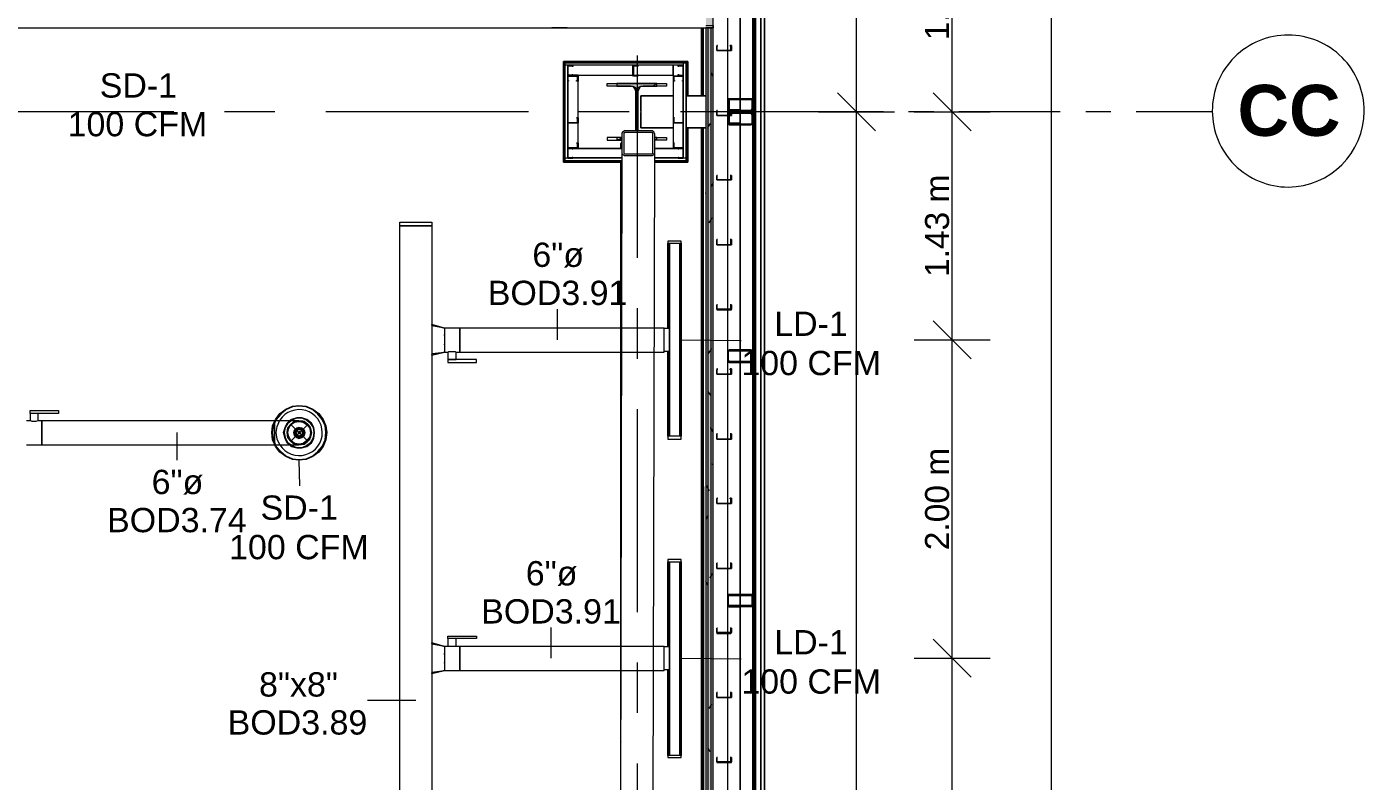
# Model space of a CAD drawing. Header units: metres. Extents: x 98 to 337, y -7 to 53.
# Drawn here: x 154.69 to 163.08, y 30.85 to 35.58 of the extents above; entities that cross this region are included whole.
import ezdxf

# ---------------------------------------------------------------- set-up
doc = ezdxf.new("R2010")
doc.units = ezdxf.units.M
doc.layers.add('HVAC - Ductos', color=5, linetype='Continuous', lineweight=0)
doc.layers.add('PDF_Text', color=7, linetype='Continuous', lineweight=0)
doc.layers.add('PDF_Geometry', color=7, linetype='Continuous', lineweight=0, true_color=0xaaaaaa)
doc.layers.add('PDF_Solid Fills', color=7, linetype='Continuous', lineweight=0, true_color=0xffffff)
doc.styles.add('PDF Helvetica', font='')
doc.styles.add('PDF Helvetica Bold', font='')
doc.styles.get('PDF Helvetica').set_extended_font_data('Helvetica')
doc.styles.get('PDF Helvetica Bold').set_extended_font_data('Helvetica', bold=True)

msp = doc.modelspace()

# ---------------------------------------------------------------- hatches: boundary and pattern name
at = {"layer": 'PDF_Solid Fills', "lineweight": 0, "transparency": 33554559}
h = msp.add_hatch(color=256, dxfattribs=at)
h.paths.add_polyline_path([(158.9801, 37.1027), (158.9939, 37.1027), (158.9939, 49.3129), (158.9801, 49.3129)])
h.paths.add_polyline_path([(158.9801, 25.4148), (158.9939, 25.4148), (158.9939, 35.5724), (158.9801, 35.5724)])
h.paths.add_polyline_path([(158.9801, 23.912), (158.9939, 23.912), (158.9939, 25.401), (158.9801, 25.401)])
h.paths.add_polyline_path([(158.9939, 23.8937), (158.9801, 23.8937), (158.9801, 11.5689), (158.9939, 11.5689)])
h.paths.add_polyline_path([(158.9801, 35.5861), (158.9939, 35.5861), (158.9939, 37.089), (158.9801, 37.089)])
h = msp.add_hatch(color=256, dxfattribs=at)
h.paths.add_polyline_path([(158.9618, 37.1027), (158.9618, 49.2808), (158.9481, 49.2808), (158.9481, 37.1027)])
h.paths.add_polyline_path([(158.9618, 23.8937), (158.9481, 23.8937), (158.9481, 11.601), (158.9618, 11.601)])
h.paths.add_polyline_path([(158.9618, 25.401), (158.9481, 25.401), (158.9481, 23.912), (158.9618, 23.912)])
h.paths.add_polyline_path([(158.9618, 35.5724), (158.9481, 35.5724), (158.9481, 25.4148), (158.9618, 25.4148)])
h.paths.add_polyline_path([(158.9618, 37.089), (158.9481, 37.089), (158.9481, 35.5861), (158.9618, 35.5861)])
h = msp.add_hatch(color=256, dxfattribs=at)
h.paths.add_polyline_path([(158.9618, 37.1027), (158.9801, 37.1027), (158.9801, 49.2946), (158.9618, 49.2946)])
h.paths.add_polyline_path([(158.9618, 25.4148), (158.9801, 25.4148), (158.9801, 35.5724), (158.9618, 35.5724)])
h.paths.add_polyline_path([(158.9618, 23.912), (158.9801, 23.912), (158.9801, 25.401), (158.9618, 25.401)])
h.paths.add_polyline_path([(158.9801, 23.8937), (158.9618, 23.8937), (158.9618, 11.5827), (158.9801, 11.5827)])
h.paths.add_polyline_path([(158.9618, 35.5861), (158.9801, 35.5861), (158.9801, 37.089), (158.9618, 37.089)])
h = msp.add_hatch(color=256, dxfattribs=at)
h.paths.add_polyline_path([(158.6274, 34.8852), (158.6274, 34.8714), (158.6411, 34.8714), (158.6411, 34.8852)])
h.paths.add_polyline_path([(158.6411, 35.2059), (158.6411, 35.2242), (158.3891, 35.2242), (158.3891, 35.2059), (158.4991, 35.2059), (158.5082, 35.2013), (158.5082, 35.183), (158.5128, 35.183), (158.5128, 34.9264), (158.5219, 34.9264), (158.5219, 35.2013), (158.5311, 35.2059)])
h.paths.add_polyline_path([(158.4211, 34.8852), (158.3891, 34.8852), (158.3891, 34.8714), (158.4211, 34.8714)])
h = msp.add_hatch(color=256, dxfattribs=at)
h.paths.add_polyline_path([(159.2322, 35.0593), (159.2367, 35.0547), (159.2367, 35.0593)])
h.paths.add_polyline_path([(159.0901, 35.128), (159.2413, 35.1234), (159.2413, 35.128)])
h.paths.add_polyline_path([(159.0901, 35.1188), (159.0855, 35.1188), (159.0855, 35.0639)])
h.paths.add_polyline_path([(159.0901, 35.0593), (159.0947, 35.0547), (159.0947, 35.0593)])
h.paths.add_polyline_path([(159.2413, 35.1188), (159.2367, 35.1188), (159.2367, 35.0639)])
h = msp.add_hatch(color=256, dxfattribs=at)
h.paths.add_polyline_path([(159.0947, 35.0363), (159.1039, 35.0409), (159.0901, 35.0409), (159.0855, 35.0363), (159.0855, 34.9722), (159.0901, 35.0318)])
h.paths.add_polyline_path([(159.0947, 34.9676), (159.2316, 34.963), (159.2322, 34.963), (159.2322, 34.9676)])
h.paths.add_polyline_path([(159.0947, 34.9676), (159.0947, 34.9722), (159.0901, 34.9722)])
h.paths.add_polyline_path([(159.2367, 34.9722), (159.2322, 34.9722), (159.2367, 34.9676)])
h.paths.add_polyline_path([(159.1084, 35.0409), (159.2322, 35.0363), (159.2367, 35.0318), (159.2367, 34.9722), (159.2413, 35.0363), (159.2367, 35.0409)])
h = msp.add_hatch(color=256, dxfattribs=at)
h.paths.add_polyline_path([(159.2367, 33.5473), (159.2367, 33.5519), (159.0901, 33.5519)])
h.paths.add_polyline_path([(159.2413, 33.5427), (159.2367, 33.5427), (159.2367, 33.4831)])
h.paths.add_polyline_path([(159.2367, 33.4831), (159.2322, 33.4831), (159.2367, 33.4785)])
h.paths.add_polyline_path([(159.0901, 33.5427), (159.0855, 33.5427), (159.0855, 33.4831)])
h.paths.add_polyline_path([(159.0947, 33.4785), (159.0947, 33.4831), (159.0901, 33.4831)])
h.paths.add_polyline_path([(159.0947, 33.4785), (159.2316, 33.474), (159.2322, 33.474), (159.2322, 33.4785)])
h = msp.add_hatch(color=256, dxfattribs=at)
h.paths.add_polyline_path([(159.0901, 32.017), (159.2413, 32.0124), (159.2413, 32.017)])
h.paths.add_polyline_path([(159.0901, 31.9529), (159.0901, 31.9437), (159.0906, 31.9437), (159.2367, 31.9483), (159.2413, 32.0078), (159.2367, 32.0078), (159.2322, 31.9529), (159.0947, 31.9483), (159.0947, 31.9529)])
h.paths.add_polyline_path([(159.0901, 32.0078), (159.0855, 32.0078), (159.0855, 31.9529)])

# ---------------------------------------------------------------- linework, layer by layer
at = {"layer": 'HVAC - Ductos', "lineweight": 0}
for points in [[(157.0284, 30.5463), (157.0284, 34.3308), (157.2299, 34.3308), (157.2299, 30.5463)], [(158.7923, 34.2346), (158.7098, 34.2346), (158.7098, 34.2208), (158.7923, 34.2208)], [(158.719, 33.0112), (158.719, 34.2208), (158.719, 33.0112), (158.719, 34.2208), (158.7831, 34.2208), (158.7831, 33.0112)], [(157.3307, 33.474), (157.5094, 33.474), (157.5094, 33.4923), (157.3307, 33.4923), (157.3353, 33.4923), (157.3399, 33.4923), (157.3445, 33.4923), (157.3491, 33.4923), (157.3582, 33.4923), (157.3628, 33.4923), (157.3674, 33.4923), (157.3765, 33.4923), (157.3811, 33.4923), (157.3811, 33.5381), (157.404, 33.5381), (158.6869, 33.5381), (158.6869, 33.5427), (158.6869, 33.5473), (158.6869, 33.561), (158.6869, 33.5793), (158.6869, 33.5977), (158.6869, 33.616), (158.6869, 33.6344), (158.6869, 33.6527), (158.6869, 33.671), (158.6869, 33.6802), (158.6869, 33.6894), (158.719, 33.6894), (158.719, 33.6802), (158.719, 33.6664), (158.719, 33.6527), (158.719, 33.6344), (158.719, 33.616), (158.719, 33.5977), (158.719, 33.5793), (158.719, 33.561), (158.719, 33.5519), (158.719, 33.5427), (158.6869, 33.5427), (158.6869, 33.5519), (158.6869, 33.561), (158.6869, 33.5793), (158.6869, 33.5977), (158.6869, 33.616), (158.6869, 33.6344), (158.6869, 33.6527), (158.6869, 33.6664), (158.6869, 33.6802), (158.6869, 33.6894), (157.404, 33.6894), (157.404, 33.6802), (157.404, 33.671), (157.404, 33.6527), (157.404, 33.6344), (157.404, 33.616), (157.404, 33.5977), (157.404, 33.5793), (157.404, 33.561), (157.404, 33.5473), (157.404, 33.5427), (157.404, 33.5381), (157.404, 33.5427), (157.404, 33.5473), (157.404, 33.561), (157.404, 33.5793), (157.404, 33.5977), (157.404, 33.616), (157.404, 33.6344), (157.404, 33.6527), (157.404, 33.671), (157.404, 33.6802), (157.404, 33.6894), (157.3079, 33.6894), (157.3079, 33.6848), (157.3079, 33.6802), (157.3079, 33.671), (157.3079, 33.6527), (157.3079, 33.6344), (157.3079, 33.616), (157.3079, 33.5977), (157.3079, 33.5793), (157.3079, 33.561), (157.3079, 33.5473), (157.3079, 33.5427), (157.3079, 33.5381), (157.3307, 33.5381), (157.3307, 33.4923)], [(154.8887, 33.1716), (154.8887, 33.1532), (154.71, 33.1532), (154.71, 33.1716)], [(156.2449, 32.9563), (156.2449, 32.9608), (156.2449, 32.9654), (156.2449, 32.9792), (156.2449, 32.9929), (156.2449, 33.0112), (156.2449, 33.0341), (156.2449, 33.0525), (156.2449, 33.0708), (156.2449, 33.0846), (156.2449, 33.0983), (156.2449, 33.1074), (154.7833, 33.1074), (154.7833, 33.0983), (154.7833, 33.0846), (154.7833, 33.0708), (154.7833, 33.0525), (154.7833, 33.0341), (154.7833, 33.0112), (154.7833, 32.9929), (154.7833, 32.9792), (154.7833, 32.9654), (154.7833, 32.9608), (154.7833, 32.9563)], [(156.309, 33.0662), (156.3227, 33.0937), (156.3411, 33.112), (156.3227, 33.0937), (156.309, 33.0662), (156.2999, 33.0341), (156.309, 32.9975), (156.2999, 33.0341)], [(156.309, 33.0662), (156.3044, 33.0341), (156.309, 33.0021), (156.3273, 32.97), (156.3457, 32.9563), (156.3273, 32.97), (156.309, 33.0021), (156.3044, 33.0341), (156.309, 33.0662), (156.3273, 33.0937), (156.3457, 33.1074), (156.3273, 33.0937)], [(156.3273, 33.0525), (156.3365, 33.0708), (156.3457, 33.0846), (156.3594, 33.0983), (156.3778, 33.1029), (156.3961, 33.1074), (156.419, 33.1029), (156.4327, 33.0983), (156.451, 33.0846), (156.4602, 33.0708), (156.4694, 33.0525), (156.4694, 33.0341), (156.4694, 33.0112), (156.4602, 32.9975), (156.451, 32.9792), (156.4327, 32.97), (156.419, 32.9608), (156.3961, 32.9608), (156.3778, 32.9608), (156.3594, 32.97), (156.3457, 32.9792), (156.3365, 32.9975), (156.3273, 33.0112), (156.3227, 33.0341)], [(156.4602, 33.0754), (156.4236, 33.1029), (156.3732, 33.1029), (156.3365, 33.0754), (156.3227, 33.0341), (156.3365, 32.9883), (156.3732, 32.9608), (156.4236, 32.9608), (156.4602, 32.9883), (156.474, 33.0341)], [(156.3319, 33.0616), (156.3457, 33.0846), (156.3686, 33.0983), (156.3961, 33.1029), (156.4236, 33.0983), (156.4464, 33.0846), (156.4648, 33.0616), (156.4694, 33.0341), (156.4648, 33.0067), (156.4464, 32.9838), (156.4236, 32.9654), (156.3961, 32.9608), (156.3686, 32.9654), (156.3457, 32.9838), (156.3319, 33.0067), (156.3273, 33.0341)], [(156.4923, 33.0341), (156.4877, 32.9975), (156.474, 32.97), (156.4464, 32.9471), (156.4144, 32.9379), (156.3823, 32.9379), (156.3502, 32.9471), (156.3411, 32.9563), (156.3502, 32.9471), (156.3823, 32.9379), (156.4144, 32.9379), (156.4464, 32.9471), (156.474, 32.97), (156.4877, 32.9975), (156.4923, 33.0341), (156.4877, 33.0662), (156.474, 33.0937), (156.4464, 33.1166), (156.4144, 33.1258), (156.3823, 33.1258), (156.3502, 33.1166), (156.3411, 33.112), (156.3502, 33.1166), (156.3823, 33.1258), (156.4144, 33.1258), (156.4464, 33.1166), (156.474, 33.0937), (156.4877, 33.0662)], [(156.4923, 33.0341), (156.4877, 33.0662), (156.4694, 33.0937), (156.4464, 33.112), (156.4144, 33.1258), (156.3823, 33.1258), (156.3502, 33.112), (156.3457, 33.1074), (156.3502, 33.112), (156.3823, 33.1258), (156.4144, 33.1258), (156.4464, 33.112), (156.4694, 33.0937), (156.4877, 33.0662), (156.4923, 33.0341), (156.4877, 33.0021), (156.4694, 32.97), (156.4464, 32.9517), (156.4144, 32.9379), (156.3823, 32.9379), (156.3502, 32.9517), (156.3457, 32.9563), (156.3502, 32.9517), (156.3823, 32.9379), (156.4144, 32.9379), (156.4464, 32.9517), (156.4694, 32.97), (156.4877, 33.0021)], [(156.3686, 33.0479), (156.364, 33.0341), (156.3686, 33.0479), (156.3823, 33.0616), (156.3961, 33.0662), (156.4144, 33.0616), (156.4282, 33.0479), (156.4327, 33.0341), (156.4282, 33.0479), (156.4144, 33.0616), (156.3961, 33.0662), (156.3823, 33.0616)], [(156.3778, 33.0479), (156.3732, 33.0341), (156.3778, 33.0479), (156.3915, 33.057), (156.4052, 33.057), (156.419, 33.0479), (156.4236, 33.0341), (156.419, 33.0479), (156.4052, 33.057), (156.3915, 33.057)], [(156.3823, 33.0479), (156.3961, 33.0525), (156.4144, 33.0479), (156.419, 33.0341), (156.4144, 33.0204), (156.3961, 33.0112), (156.3823, 33.0204), (156.3778, 33.0341)], [(156.3227, 32.97), (156.309, 32.9975), (156.3227, 32.97), (156.3411, 32.9563)], [(156.4282, 33.0158), (156.4327, 33.0341), (156.4282, 33.0158), (156.4144, 33.0021), (156.3961, 32.9975), (156.3823, 33.0021), (156.3686, 33.0158), (156.364, 33.0341), (156.3686, 33.0158), (156.3823, 33.0021), (156.3961, 32.9975), (156.4144, 33.0021)], [(156.419, 33.0158), (156.4236, 33.0341), (156.419, 33.0158), (156.4052, 33.0067), (156.3915, 33.0067), (156.3778, 33.0158), (156.3732, 33.0341), (156.3778, 33.0158), (156.3915, 33.0067), (156.4052, 33.0067)], [(156.3961, 33.0387), (156.3915, 33.0341), (156.3961, 33.0387), (156.4006, 33.0387), (156.4052, 33.0341), (156.4006, 33.0387)], [(156.4006, 33.0295), (156.4052, 33.0341), (156.4006, 33.0249), (156.3961, 33.0249), (156.3915, 33.0341), (156.3961, 33.0295)], [(158.7923, 32.9929), (158.7923, 33.0112), (158.7098, 33.0112), (158.7098, 32.9929)], [(158.7923, 32.2369), (158.7098, 32.2369), (158.7098, 32.2232), (158.7923, 32.2232)], [(158.719, 31.009), (158.719, 32.2232), (158.719, 31.009), (158.719, 32.2232), (158.7831, 32.2232), (158.7831, 31.009)], [(157.5094, 31.7559), (157.5094, 31.7421), (157.3307, 31.7421), (157.3307, 31.7559)], [(157.3079, 31.6413), (157.3079, 31.6459), (157.3079, 31.6504), (157.3079, 31.6459)], [(157.3079, 31.5863), (157.3079, 31.5909)], [(157.2299, 31.5268), (157.2299, 31.5222)], [(158.7923, 30.9953), (158.7923, 31.009), (158.7098, 31.009), (158.7098, 30.9953)]]:
    msp.add_lwpolyline(points, close=True, dxfattribs=at)
for points in [[(158.7098, 34.2208), (158.7098, 33.6894), (158.7098, 34.2208), (158.7282, 34.2208), (158.7328, 34.2208), (158.7373, 34.2208)], [(158.7236, 34.2208), (158.7282, 34.2208), (158.7328, 34.2208)], [(158.7602, 34.2208), (158.7694, 34.2208), (158.7877, 34.2208), (158.7923, 34.2208), (158.7923, 33.0112), (158.7877, 33.0112), (158.7694, 33.0112), (158.7602, 33.0112)], [(158.7648, 34.2208), (158.7694, 34.2208), (158.774, 34.2208)], [(158.7877, 33.0112), (158.7877, 34.2208)], [(157.3307, 33.5381), (157.3353, 33.5427), (157.3445, 33.5427), (157.3537, 33.5427), (157.3628, 33.5427), (157.3674, 33.5427), (157.3765, 33.5427), (157.3811, 33.5381)], [(158.7373, 33.0112), (158.7328, 33.0112), (158.7282, 33.0112), (158.7098, 33.0112), (158.7098, 33.5427), (158.7098, 33.0112)], [(154.6871, 32.9563), (154.7833, 32.9563), (154.7833, 32.9608), (154.7833, 32.9654), (154.7833, 32.9792), (154.7833, 32.9929), (154.7833, 33.0112), (154.7833, 33.0341), (154.7833, 33.0525), (154.7833, 33.0708), (154.7833, 33.0846), (154.7833, 33.0983), (154.7833, 33.1074), (154.7604, 33.1074), (154.7604, 33.1532), (154.7558, 33.1532), (154.7512, 33.1532), (154.7466, 33.1532), (154.7421, 33.1532), (154.7375, 33.1532), (154.7284, 33.1532), (154.7238, 33.1532), (154.7192, 33.1532), (154.7146, 33.1532), (154.71, 33.1532), (154.71, 33.1074), (154.6871, 33.1074)], [(156.3961, 33.1074), (156.3915, 33.1074), (156.3732, 33.1074), (156.3457, 33.1074), (156.309, 33.1074), (156.2632, 33.1074), (156.2449, 33.1074), (156.2495, 33.1166), (156.2769, 33.1532), (156.3135, 33.1808), (156.3548, 33.1991), (156.3961, 33.2036), (156.4419, 33.1991), (156.4831, 33.1808), (156.5198, 33.1532), (156.5473, 33.1166), (156.5656, 33.0754), (156.5702, 33.0341), (156.5656, 32.9883), (156.5473, 32.9471), (156.5198, 32.9105), (156.4831, 32.8829), (156.4419, 32.8647), (156.3961, 32.8601), (156.3548, 32.8647), (156.3135, 32.8829), (156.2769, 32.9105), (156.2495, 32.9471), (156.2449, 32.9563), (156.2907, 32.9563), (156.3273, 32.9563), (156.364, 32.9563), (156.3869, 32.9563), (156.3961, 32.9563)], [(156.2495, 32.9563), (156.2541, 32.9471), (156.2815, 32.915), (156.3135, 32.8875), (156.3548, 32.8692), (156.3961, 32.8647), (156.4419, 32.8692), (156.4831, 32.8875), (156.5152, 32.915), (156.5427, 32.9471), (156.561, 32.9883), (156.5656, 33.0341), (156.561, 33.0754), (156.5427, 33.1166), (156.5152, 33.1487), (156.4831, 33.1762), (156.4419, 33.1945), (156.3961, 33.1991), (156.3548, 33.1945), (156.3135, 33.1762), (156.2815, 33.1487), (156.2541, 33.1166), (156.2495, 33.1074)], [(154.7604, 33.1074), (154.7558, 33.1074), (154.7466, 33.1029), (154.7375, 33.1029), (154.7329, 33.1029), (154.7238, 33.1029), (154.7146, 33.1074), (154.71, 33.1074)], [(156.2449, 32.9563), (156.2311, 32.9883), (156.2265, 33.0341), (156.2311, 33.0754), (156.2449, 33.1074)], [(156.2495, 33.1074), (156.2357, 33.0754), (156.2311, 33.0341), (156.2357, 32.9883), (156.2495, 32.9563)], [(156.2449, 32.9563), (156.2449, 32.9608), (156.2449, 32.9654), (156.2449, 32.9792), (156.2449, 32.9929), (156.2449, 33.0112), (156.2449, 33.0341), (156.2449, 33.0525), (156.2449, 33.0708), (156.2449, 33.0846), (156.2449, 33.0983), (156.2449, 33.1074)], [(156.2769, 32.9563), (156.2586, 32.9929), (156.2541, 33.0341), (156.2586, 33.0708), (156.2769, 33.112)], [(156.364, 33.1029), (156.3686, 33.1029), (156.3732, 33.1029), (156.3961, 33.1074), (156.4282, 33.1029), (156.4236, 33.1029), (156.3961, 33.1074), (156.3915, 33.1074), (156.3778, 33.1074), (156.3594, 33.0983), (156.3457, 33.0846), (156.3319, 33.0708), (156.3227, 33.0525), (156.3227, 33.0341), (156.3273, 33.057), (156.3273, 33.0616), (156.3273, 33.0662)], [(156.3273, 33.0616), (156.3227, 33.0341)], [(156.3227, 33.0341), (156.3273, 33.0616)], [(156.3457, 33.0846), (156.3273, 33.0616)], [(156.3273, 33.0616), (156.3457, 33.0846)], [(156.3319, 33.0616), (156.3457, 33.0846), (156.3686, 33.0983)], [(156.3961, 33.1074), (156.3686, 33.1029), (156.3457, 33.0846), (156.3686, 33.1029), (156.3961, 33.1074), (156.419, 33.1074), (156.4373, 33.0983), (156.451, 33.0846), (156.4648, 33.0708), (156.4694, 33.0525), (156.474, 33.0341), (156.4694, 33.0616), (156.451, 33.0846), (156.4282, 33.1029), (156.451, 33.0846), (156.4648, 33.0662)], [(156.3457, 33.0846), (156.451, 32.9792)], [(156.451, 33.0846), (156.3457, 32.9792)], [(156.3915, 33.1074), (156.3961, 33.1074), (156.419, 33.1074), (156.4236, 33.1029), (156.4282, 33.1029), (156.4373, 33.0983), (156.451, 33.0846), (156.4648, 33.0708), (156.4648, 33.0616)], [(156.4694, 33.057), (156.4694, 33.0616), (156.4648, 33.0662), (156.4694, 33.0616), (156.4694, 33.057), (156.4694, 33.0525), (156.474, 33.0341), (156.4694, 33.0112), (156.4694, 33.0067), (156.4694, 33.0021), (156.4648, 33.0021), (156.4648, 32.9929), (156.451, 32.9792), (156.4373, 32.9654), (156.4282, 32.9654), (156.4282, 32.9608), (156.4236, 32.9608), (156.419, 32.9608), (156.3961, 32.9563), (156.3915, 32.9563)], [(156.4006, 33.1074), (156.4236, 33.1029)], [(156.4236, 33.1029), (156.4282, 33.1029)], [(156.4282, 33.0983), (156.451, 33.0846), (156.4648, 33.0616), (156.4694, 33.057), (156.474, 33.0341)], [(156.4648, 33.057), (156.4694, 33.0341), (156.4648, 33.0067)], [(155.6309, 33.0341), (155.6309, 32.8601)], [(156.3686, 32.9608), (156.3457, 32.9792), (156.3273, 33.0021), (156.3273, 33.0067), (156.3227, 33.0341), (156.3227, 33.0112), (156.3319, 32.9929), (156.3457, 32.9792), (156.3273, 33.0021)], [(156.3227, 33.0341), (156.3273, 33.0021)], [(156.3273, 33.0021), (156.3227, 33.0341)], [(156.3686, 32.9654), (156.3457, 32.9792), (156.3319, 33.0021)], [(156.3961, 32.9563), (156.3915, 32.9563), (156.3778, 32.9608), (156.3594, 32.9654), (156.3457, 32.9792), (156.3686, 32.9608), (156.3961, 32.9563), (156.4282, 32.9608), (156.451, 32.9792), (156.4694, 33.0021)], [(156.3732, 32.9608), (156.3686, 32.9608), (156.3961, 32.9563), (156.419, 32.9608), (156.4373, 32.9654), (156.451, 32.9792), (156.4648, 32.9929), (156.4694, 33.0112), (156.474, 33.0341), (156.4694, 33.0067), (156.474, 33.0295)], [(156.4236, 32.9654), (156.3961, 32.9608), (156.3732, 32.9654)], [(156.4694, 33.0067), (156.4648, 33.0021), (156.451, 32.9792), (156.4282, 32.9654), (156.4236, 32.9608), (156.4006, 32.9563)], [(156.4282, 32.9654), (156.4282, 32.9608), (156.4236, 32.9608)], [(156.4648, 33.0021), (156.451, 32.9792), (156.4282, 32.9654)], [(156.4694, 33.0021), (156.4694, 33.0067), (156.4694, 33.0021), (156.4648, 33.0021)], [(158.7328, 33.0112), (158.7282, 33.0112), (158.7236, 33.0112)], [(158.774, 33.0112), (158.7694, 33.0112), (158.7648, 33.0112)], [(158.7098, 32.2232), (158.7098, 31.6917), (158.7098, 32.2232), (158.7282, 32.2232), (158.7328, 32.2232), (158.7373, 32.2232)], [(158.7236, 32.2232), (158.7282, 32.2232), (158.7328, 32.2232)], [(158.7602, 32.2232), (158.7694, 32.2232), (158.7877, 32.2232), (158.7923, 32.2232), (158.7923, 31.009), (158.7877, 31.009), (158.7694, 31.009), (158.7602, 31.009)], [(158.7648, 32.2232), (158.7694, 32.2232), (158.774, 32.2232)], [(158.7877, 31.009), (158.7877, 32.2232)], [(157.2299, 31.7101), (157.2299, 31.7147), (157.3079, 31.6917), (157.3079, 31.6871), (157.3079, 31.6825), (157.3079, 31.6734), (157.3079, 31.655), (157.3079, 31.6367), (157.3079, 31.6184), (157.3079, 31.6001), (157.3079, 31.5772), (157.3079, 31.5634), (157.3079, 31.5496), (157.3079, 31.5451), (157.3079, 31.5405), (157.404, 31.5405), (158.6869, 31.5405), (158.6869, 31.5451), (158.6869, 31.5496), (158.6869, 31.5634), (158.6869, 31.5772), (158.6869, 31.6001), (158.6869, 31.6184), (158.6869, 31.6367), (158.6869, 31.655), (158.6869, 31.6734), (158.6869, 31.6825), (158.6869, 31.6917), (158.719, 31.6917), (158.719, 31.6825), (158.719, 31.6688), (158.719, 31.655), (158.719, 31.6367), (158.719, 31.6184), (158.719, 31.6001), (158.719, 31.5818), (158.719, 31.5634), (158.719, 31.5542), (158.719, 31.5451), (158.6869, 31.5451), (158.6869, 31.5542), (158.6869, 31.5634), (158.6869, 31.5818), (158.6869, 31.6001), (158.6869, 31.6184), (158.6869, 31.6367), (158.6869, 31.655), (158.6869, 31.6688), (158.6869, 31.6825), (158.6869, 31.6917), (157.404, 31.6917), (157.404, 31.6825), (157.404, 31.6734), (157.404, 31.655), (157.404, 31.6367), (157.404, 31.6184), (157.404, 31.6001), (157.404, 31.5772), (157.404, 31.5634), (157.404, 31.5496), (157.404, 31.5451), (157.404, 31.5405), (157.404, 31.5451), (157.404, 31.5496), (157.404, 31.5634), (157.404, 31.5772), (157.404, 31.6001), (157.404, 31.6184), (157.404, 31.6367), (157.404, 31.655), (157.404, 31.6734), (157.404, 31.6825), (157.404, 31.6917), (157.3811, 31.6917), (157.3811, 31.7421), (157.3765, 31.7421), (157.3674, 31.7421), (157.3628, 31.7421), (157.3582, 31.7421), (157.3491, 31.7421), (157.3445, 31.7421), (157.3399, 31.7421), (157.3353, 31.7421), (157.3307, 31.7421), (157.3307, 31.6917), (157.3079, 31.6917), (157.2299, 31.7055)], [(157.3079, 31.6917), (157.2299, 31.7147), (157.2299, 31.7101), (157.2299, 31.7055), (157.2299, 31.7009), (157.2299, 31.6917)], [(157.2299, 31.6871), (157.2299, 31.6734), (157.2299, 31.6642), (157.2299, 31.6596), (157.2299, 31.6504), (157.2299, 31.6367), (157.2299, 31.6321), (157.2299, 31.6276), (157.2299, 31.6047)], [(157.3811, 31.6917), (157.3765, 31.6917), (157.3674, 31.6917), (157.3628, 31.6917), (157.3537, 31.6917), (157.3445, 31.6917), (157.3353, 31.6917), (157.3307, 31.6917)], [(157.2299, 31.6001), (157.2299, 31.5955), (157.2299, 31.5818), (157.2299, 31.5726), (157.2299, 31.568), (157.2299, 31.5634), (157.2299, 31.5451), (157.2299, 31.5359)], [(157.2299, 31.5222), (157.3079, 31.5405), (157.2299, 31.5222)], [(157.2299, 31.5314), (157.3079, 31.5405)], [(158.7373, 31.009), (158.7328, 31.009), (158.7282, 31.009), (158.7098, 31.009), (158.7098, 31.5451), (158.7098, 31.009)], [(158.7328, 31.009), (158.7282, 31.009), (158.7236, 31.009)], [(158.774, 31.009), (158.7694, 31.009), (158.7648, 31.009)]]:
    msp.add_lwpolyline(points, dxfattribs=at)
msp.add_lwpolyline([(156.2769, 32.9563, 0.751492), (156.5427, 33.0341, 0.743346), (156.2769, 33.112)], format="xyb", dxfattribs=at)
at = {"layer": 'PDF_Geometry', "lineweight": 0}
for points in [[(158.9481, 35.5861), (158.9618, 35.5861), (158.9801, 35.5861), (158.9939, 35.5861), (158.9939, 35.5724), (158.9939, 35.5861), (158.9939, 37.089), (158.9939, 37.1027), (158.9939, 49.2808), (158.9939, 49.3129), (158.9939, 49.3266), (158.6686, 49.3266), (158.2654, 49.3266), (157.8577, 49.3266), (157.4544, 49.3266)], [(159.2413, 38.1427), (159.2413, 39.5814), (159.2413, 38.1107), (159.2413, 36.5804), (159.2413, 35.1188), (159.2413, 36.5483)], [(159.0855, 33.8085), (159.0855, 34.2116), (159.0855, 34.6194), (159.0855, 35.0226), (159.0855, 35.4304), (159.0855, 35.8336), (159.0855, 36.2413), (159.0855, 36.6445)], [(159.3146, 36.5804), (159.3146, 35.0455), (159.3146, 33.5152), (159.3146, 31.9804), (159.3146, 30.4454), (159.3146, 28.9152), (159.3146, 27.3803), (159.3146, 25.85), (159.3146, 24.3152), (159.3146, 25.85), (159.3146, 27.3803), (159.3146, 28.9152), (159.3146, 30.4454), (159.3146, 31.9804), (159.3146, 33.5152), (159.3146, 35.0455), (159.3146, 36.5804)], [(145.6291, 35.5724), (158.9481, 35.5724), (158.9481, 25.4148), (157.3124, 25.4148), (157.3124, 25.401), (158.9481, 25.401), (158.9481, 23.912), (157.9447, 23.912), (157.9447, 23.8937), (158.9481, 23.8937), (158.9481, 11.6009), (105.9562, 11.6009)], [(145.6291, 35.5724), (158.9481, 35.5724), (158.9618, 35.5724), (158.9801, 35.5724), (158.9939, 35.5724), (158.9481, 35.5724)], [(158.9297, 35.1463), (158.9297, 35.5724)], [(158.9297, 35.5724), (158.9297, 35.1463)], [(158.9297, 35.1463), (158.9297, 35.5724)], [(158.9297, 35.5724), (158.9297, 35.1463)], [(158.9297, 35.5724), (158.9297, 35.1463)], [(158.9297, 35.1463), (158.9297, 35.5724)], [(158.9297, 35.5724), (158.9297, 35.1463)], [(158.9297, 35.1463), (158.9297, 35.5724)], [(158.9618, 25.4148), (158.9618, 35.5724)], [(158.9801, 25.4148), (158.9801, 35.5724)], [(158.9939, 25.4148), (158.9939, 35.5724)], [(158.5174, 35.3983), (158.5174, 34.1291)], [(158.0638, 35.3525), (158.0638, 34.7386), (158.0638, 35.3525)], [(158.8244, 35.3525), (158.0638, 35.3525)], [(158.0638, 35.3525), (158.8244, 35.3525)], [(158.8244, 35.3525), (158.0638, 35.3525), (158.8244, 35.3525)], [(158.8244, 35.1463), (158.8244, 35.3525)], [(158.8244, 35.3525), (158.8244, 35.1463)], [(158.8244, 34.7386), (158.8244, 35.3525), (158.8244, 34.7386)], [(158.5082, 34.9264), (158.5082, 35.1738), (158.5037, 35.1875), (158.4945, 35.2013), (158.4761, 35.2059), (158.3295, 35.2059), (158.3295, 35.2242), (158.7006, 35.2242), (158.7006, 35.2059), (158.554, 35.2059), (158.5357, 35.2013), (158.5265, 35.1875), (158.5219, 35.1738), (158.5219, 34.9264)], [(158.5219, 34.9264), (158.5219, 35.183), (158.5219, 35.1967), (158.5311, 35.2013), (158.5403, 35.2059), (158.6411, 35.2059), (158.6411, 35.2242), (158.3891, 35.2242), (158.3891, 35.2059), (158.4899, 35.2059), (158.4991, 35.2013), (158.5082, 35.1967), (158.5082, 35.183), (158.5082, 34.9264)], [(158.6182, 35.2059), (158.6365, 35.2242)], [(158.9939, 35.2654), (158.9801, 35.2929)], [(158.9893, 35.2333), (158.9939, 35.2333)], [(158.5403, 35.0684), (158.5403, 35.0639), (158.5403, 35.0593), (158.5403, 35.0547), (158.5403, 35.0501), (158.5403, 35.0547), (158.5403, 35.0593), (158.5403, 35.0639), (158.5403, 35.0684), (158.5403, 35.1463), (158.5403, 34.9447), (158.5403, 35.0272), (158.5403, 35.0318), (158.5403, 35.0363), (158.5403, 35.0409), (158.5403, 35.0363), (158.5403, 35.0318), (158.5403, 35.0272)], [(158.7419, 35.1463), (158.5403, 35.1463), (158.7419, 35.1463)], [(159.7728, 35.1647), (159.8919, 35.0455), (160.011, 34.9264)], [(160.373, 35.1647), (160.4921, 35.0455), (160.6112, 34.9264)], [(158.5082, 35.0959), (158.5219, 35.1051)], [(159.1084, 35.0547), (159.2322, 35.0547), (159.2367, 35.0547), (159.2413, 35.0593), (159.2413, 35.1188), (159.2367, 35.128), (159.2322, 35.128), (159.0947, 35.128), (159.0901, 35.128), (159.0855, 35.1188), (159.0855, 35.0593), (159.0901, 35.0547), (159.0947, 35.0547), (159.1039, 35.0547)], [(159.0855, 35.1188), (159.0855, 35.1143), (159.0855, 35.0639), (159.0901, 35.0593)], [(159.0901, 35.0547), (159.0947, 35.0593)], [(159.168, 35.128), (159.1634, 35.1234), (159.0993, 35.1234), (159.0947, 35.1188), (159.0947, 35.1143), (159.0947, 35.0639), (159.0947, 35.0593), (159.0993, 35.0593), (159.1634, 35.0593)], [(159.3146, 35.0089), (159.3146, 35.0821)], [(155.6126, 35.0455), (154.3435, 35.0455)], [(156.2449, 35.0455), (155.9288, 35.0455)], [(157.8347, 35.0455), (156.5656, 35.0455)], [(158.467, 35.0455), (158.1508, 35.0455)], [(158.5082, 34.9768), (158.5219, 34.9859)], [(159.5849, 35.0455), (158.7877, 35.0455)], [(158.9755, 34.9722), (158.9618, 34.9538), (158.9573, 34.9401)], [(158.9893, 35.0272), (158.9939, 35.0272)], [(159.0855, 34.9768), (159.0855, 34.9814), (159.0855, 35.0226), (159.0855, 35.0318), (159.0901, 35.0409), (159.0947, 35.0455), (159.0993, 35.0455), (159.1084, 35.0455), (159.1634, 35.0455)], [(159.1039, 35.0409), (159.0947, 35.0409), (159.0901, 35.0363), (159.0855, 35.0318), (159.0855, 35.0226), (159.0855, 34.9722), (159.0901, 34.9676), (159.0947, 34.963), (159.2322, 34.963), (159.2367, 34.9676), (159.2413, 34.9722), (159.2413, 35.0318), (159.2367, 35.0363), (159.2322, 35.0409), (159.1084, 35.0409)], [(159.1084, 35.0363), (159.2322, 35.0363), (159.2322, 35.0318), (159.2367, 35.0318), (159.2367, 34.9722), (159.2322, 34.9676), (159.0947, 34.9676), (159.0901, 34.9722), (159.0901, 35.0226), (159.0901, 35.0318), (159.0947, 35.0318), (159.0947, 35.0363), (159.1039, 35.0363)], [(159.1084, 35.0363), (159.1084, 35.0272), (159.1084, 35.0226), (159.1039, 35.0226), (159.0901, 35.0226), (159.1039, 35.0226), (159.1039, 35.0272), (159.1039, 35.0363)], [(159.0947, 35.0547), (159.0993, 35.0501), (159.1039, 35.0501)], [(159.0947, 35.0318), (159.0947, 35.0226), (159.0947, 34.9814), (159.0947, 34.9768), (159.0993, 34.9768), (159.1634, 34.9768)], [(159.0947, 34.9722), (159.0993, 34.9676), (159.1634, 34.9676)], [(159.1039, 35.0409), (159.1039, 35.0547)], [(159.1084, 35.0547), (159.1084, 35.0409)], [(159.1084, 35.0501), (159.1634, 35.0501)], [(159.2413, 33.5427), (159.2413, 34.9722), (159.2413, 33.5152), (159.2413, 31.9804), (159.2413, 30.5142), (159.2413, 31.9529)], [(160.0614, 35.0455), (159.5849, 35.0455)], [(159.6537, 35.0455), (159.8919, 35.0455), (160.1301, 35.0455)], [(160.3776, 35.0455), (160.2172, 35.0455)], [(160.2539, 35.0455), (160.4921, 35.0455), (160.7303, 35.0455)], [(161.1701, 35.0455), (160.5333, 35.0455)], [(161.4865, 35.0455), (161.3307, 35.0455)], [(162.1233, 35.0455), (161.6464, 35.0455)], [(158.9297, 25.9508), (158.9297, 34.9447)], [(158.9297, 34.9447), (158.9297, 25.9508)], [(158.9297, 34.9447), (158.9297, 25.9508)], [(158.9297, 25.9508), (158.9297, 34.9447)], [(158.9297, 34.9447), (158.9297, 25.9508)], [(158.9297, 25.9508), (158.9297, 34.9447)], [(158.4029, 34.8714), (158.4211, 34.8852), (158.3295, 34.8852), (158.3295, 34.8668), (158.4211, 34.8668)], [(158.4211, 34.8852), (158.3891, 34.8852), (158.3891, 34.8714), (158.4211, 34.8714)], [(158.4211, 34.8531), (158.4166, 34.8531), (158.4166, 34.8485), (158.412, 34.8439), (158.412, 34.8164)], [(158.6274, 34.8852), (158.7006, 34.8852), (158.7006, 34.8668), (158.6274, 34.8668)], [(158.6274, 34.8714), (158.6411, 34.8714), (158.6411, 34.8852), (158.6274, 34.8852)], [(158.4211, 34.7386), (158.0638, 34.7386)], [(158.4211, 34.7386), (158.0638, 34.7386)], [(158.4211, 34.7386), (158.0638, 34.7386)], [(158.0638, 34.7386), (158.4211, 34.7386)], [(158.4211, 34.7386), (158.0638, 34.7386)], [(158.0638, 34.7386), (158.4211, 34.7386)], [(158.4211, 34.7386), (158.0638, 34.7386)], [(158.0638, 34.7386), (158.4211, 34.7386)], [(158.4211, 34.789), (158.412, 30.7249), (158.4166, 30.7203), (158.4166, 30.7158), (158.4211, 30.7112), (158.4257, 30.7067), (158.4303, 30.7067), (158.4395, 30.7067), (158.5953, 30.7067), (158.5999, 30.7067), (158.6044, 30.7067), (158.609, 30.7112), (158.6136, 30.7158), (158.6182, 30.7203), (158.6182, 30.7249), (158.6274, 34.789)], [(158.412, 34.7386), (158.412, 31.0869)], [(158.6274, 34.7386), (158.8244, 34.7386), (158.6274, 34.7386)], [(158.9893, 34.7248), (158.9939, 34.7248)], [(158.5174, 34.6561), (158.5174, 34.4178), (158.5174, 34.1796)], [(158.9939, 34.6011), (158.9801, 34.5782)], [(158.9481, 34.5323), (158.9481, 34.5369)], [(158.9847, 34.3812), (158.9801, 34.372), (158.9664, 34.3491)], [(158.9893, 34.1154), (158.9939, 34.1154)], [(158.9893, 33.9093), (158.9939, 33.9093)], [(158.018, 33.616), (158.018, 33.8085)], [(158.5174, 33.813), (158.5174, 33.4969)], [(159.0855, 33.8085), (159.1039, 33.8085), (159.1039, 33.8359), (159.0993, 33.8359), (159.1084, 33.8359), (159.1084, 33.8085), (159.1039, 33.8039), (159.0855, 33.8039)], [(159.0855, 31.7787), (159.0855, 32.1819), (159.0855, 32.5898), (159.0855, 32.9929), (159.0855, 33.4007), (159.0855, 33.8039)], [(160.373, 33.7352), (160.4921, 33.616), (160.6112, 33.4969)], [(157.2299, 33.7122), (157.3079, 33.6894), (157.2299, 33.7122)], [(157.3079, 33.6894), (157.2299, 33.7031), (157.2299, 33.6985), (157.2299, 33.6894)], [(157.2299, 33.6848), (157.2299, 33.671), (157.2299, 33.6618), (157.2299, 33.6572), (157.2299, 33.6481), (157.2299, 33.6344), (157.2299, 33.6298), (157.2299, 33.6252), (157.2299, 33.6023)], [(157.2299, 33.5977), (157.2299, 33.5931), (157.2299, 33.5793), (157.2299, 33.5702), (157.2299, 33.5656), (157.2299, 33.561), (157.2299, 33.5427), (157.2299, 33.529), (157.3079, 33.5381)], [(158.7923, 33.616), (159.168, 33.6114)], [(158.9801, 33.561), (158.9801, 33.5565), (158.9618, 33.529)], [(158.9893, 33.6069), (158.9939, 33.6069)], [(159.0901, 33.5473), (159.0855, 33.5427), (159.0901, 33.5427), (159.0947, 33.5473), (159.0947, 33.5519)], [(159.1634, 33.5473), (159.0947, 33.5473)], [(159.3146, 33.474), (159.3146, 33.5519)], [(160.2539, 33.616), (160.4921, 33.616), (160.7303, 33.616)], [(159.1634, 33.474), (159.0947, 33.474), (159.0901, 33.474), (159.0901, 33.4785), (159.0855, 33.4831), (159.0855, 33.5427)], [(159.2413, 32.0078), (159.2413, 33.4831)], [(158.9801, 33.2587), (158.9801, 33.2632), (158.9618, 33.2907)], [(158.5174, 33.1808), (158.5174, 31.907)], [(158.9939, 33.0341), (158.9801, 33.0616), (158.9755, 33.0616)], [(158.9893, 32.9975), (158.9939, 32.9975)], [(159.0397, 32.9929), (159.0443, 32.9929)], [(156.3961, 32.8601), (156.4006, 32.6997)], [(158.9939, 32.828), (158.9893, 32.8371)], [(158.9893, 32.7959), (158.9939, 32.7959)], [(158.971, 32.6676), (158.9618, 32.6814), (158.9527, 32.6997)], [(158.9618, 32.5164), (158.9481, 32.4889)], [(158.9893, 32.4889), (158.9939, 32.4889)], [(158.9481, 32.2873), (158.9481, 32.2827)], [(158.9847, 32.1499), (158.9801, 32.1361), (158.971, 32.1224)], [(158.9618, 32.0766), (158.9481, 32.0994)], [(159.1634, 31.9391), (159.0947, 31.9391), (159.0901, 31.9437), (159.0855, 31.9483), (159.0855, 32.0078), (159.0901, 32.0124), (159.0947, 32.0124), (159.1634, 32.0124)], [(159.3146, 31.9437), (159.3146, 32.017)], [(158.9893, 31.8796), (158.9939, 31.8796)], [(157.9767, 31.6184), (157.9767, 31.8109)], [(159.0855, 31.7787), (159.1039, 31.7787), (159.1039, 31.8063), (159.0993, 31.8063), (159.1084, 31.8063), (159.1084, 31.7787), (159.1039, 31.7787), (159.1039, 31.7741), (159.0855, 31.7741)], [(159.0855, 28.9381), (159.0855, 29.3413), (159.0855, 29.7491), (159.0855, 30.1523), (159.0855, 30.56), (159.0855, 30.9632), (159.0855, 31.371), (159.0855, 31.7741)], [(160.373, 31.7375), (160.4921, 31.6184), (160.6112, 31.4992)], [(158.7923, 31.6184), (159.168, 31.6138)], [(158.9893, 31.678), (158.9939, 31.678)], [(160.2539, 31.6184), (160.4921, 31.6184), (160.7303, 31.6184)], [(158.5174, 31.5909), (158.5174, 31.2747)], [(158.9893, 31.371), (158.9939, 31.371)], [(157.1291, 31.3527), (156.8267, 31.3527)], [(158.9847, 31.3298), (158.9801, 31.3252), (158.9664, 31.3023)], [(158.4166, 31.0961), (158.412, 31.0915), (158.412, 31.0869), (158.412, 30.8716), (158.412, 30.8624)], [(158.9755, 31.0319), (158.9618, 31.0549), (158.9618, 31.0595)], [(158.5174, 30.9586), (158.5174, 29.6895)], [(159.0214, 30.9632), (159.0259, 30.9678)], [(159.0855, 30.9678), (159.1039, 30.9678), (159.1039, 30.9953), (159.0993, 30.9953), (159.1084, 30.9953), (159.1084, 30.9678), (159.1039, 30.9632), (159.0855, 30.9632)]]:
    msp.add_lwpolyline(points, dxfattribs=at)
at = {"layer": 'PDF_Geometry', "color": 7, "lineweight": 0}
for points in [[(159.8919, 11.8163), (159.8919, 16.6546), (159.8919, 25.85), (159.8919, 35.0455), (159.8919, 44.241), (159.8919, 49.0793)], [(160.4921, 24.5259), (160.4921, 25.85), (160.4921, 27.2245), (160.4921, 29.4238), (160.4921, 31.6184), (160.4921, 33.616), (160.4921, 35.0455), (160.4921, 36.5804), (160.4921, 38.3672), (160.4921, 40.5619), (160.4921, 41.3957), (160.4921, 42.477), (160.4921, 44.2822), (160.4921, 46.5868), (160.4921, 48.0575), (160.4921, 49.0793)], [(161.1155, 11.8163), (161.1155, 49.0793)]]:
    msp.add_lwpolyline(points, dxfattribs=at)
at = {"layer": 'PDF_Geometry', "lineweight": 0}
for points in [[(159.2504, 36.5804), (159.2504, 35.0455)], [(159.2596, 36.5804), (159.2596, 35.0455)], [(159.2917, 36.5804), (159.2917, 35.0455)], [(159.1634, 36.5392), (159.1634, 35.128)], [(157.9813, 35.5724), (157.9859, 35.5724), (157.9905, 35.5724), (158.0042, 35.5724), (158.0134, 35.5724), (158.0272, 35.5724), (158.0409, 35.5724), (158.0546, 35.5724), (158.0638, 35.5724), (158.073, 35.5724), (158.0776, 35.5724), (158.073, 35.5724), (158.0638, 35.5724), (158.0546, 35.5724), (158.0409, 35.5724), (158.0272, 35.5724), (158.0134, 35.5724), (158.0042, 35.5724), (157.9905, 35.5724), (157.9859, 35.5724)], [(158.9206, 35.5724), (158.9206, 35.1463)], [(158.9206, 35.5724), (158.9206, 35.1463)], [(158.9297, 35.5724), (158.9297, 35.1463)], [(158.9297, 35.5724), (158.9297, 35.1463)], [(159.0168, 35.4624), (159.0168, 35.4304), (159.1039, 35.4304), (159.1084, 35.4304), (159.1084, 35.4624), (159.0993, 35.4624), (159.0993, 35.4579), (159.1039, 35.4579), (159.1039, 35.4304), (159.0168, 35.4304), (159.0168, 35.4579), (159.0214, 35.4579), (159.0214, 35.4624)], [(159.1039, 35.4304), (159.1039, 35.4579), (159.0993, 35.4579), (159.0993, 35.4624), (159.1084, 35.4624), (159.1084, 35.4304), (159.1039, 35.4304), (159.0855, 35.4304)], [(158.0546, 35.3616), (158.8335, 35.3616), (158.8335, 35.1463), (158.8335, 35.3616), (158.8289, 35.3616), (158.8244, 35.357), (158.8244, 35.3525), (158.8244, 35.1463), (158.8244, 35.3525), (158.0638, 35.3525), (158.0638, 35.357), (158.0592, 35.3616)], [(158.8244, 35.357), (158.0638, 35.357), (158.0638, 34.734), (158.4211, 34.734), (158.0638, 34.734), (158.0638, 35.357), (158.8244, 35.357), (158.8244, 35.1463), (158.8244, 35.3525), (158.8244, 35.357), (158.8289, 35.3616), (158.8335, 35.3616), (158.8335, 35.1463), (158.8335, 35.3616), (158.0546, 35.3616), (158.0592, 35.3616), (158.0638, 35.357), (158.0638, 35.3525), (158.0638, 34.7386), (158.0638, 34.7569), (158.4211, 34.7569), (158.0821, 34.7569), (158.0821, 34.8164), (158.1462, 34.8164), (158.4211, 34.8164), (158.1462, 34.8164), (158.1462, 35.2746), (158.7419, 35.2746), (158.7419, 35.3388), (158.0821, 35.3388), (158.0821, 35.2746), (158.1462, 35.2746), (158.0821, 35.2746), (158.0821, 34.8164), (158.1462, 34.8164), (158.1462, 35.2746), (158.7419, 35.2746), (158.7419, 34.8164), (158.6274, 34.8164), (158.7419, 34.8164), (158.806, 34.8164), (158.806, 34.7569), (158.6274, 34.7569), (158.8244, 34.7569), (158.8244, 34.7386), (158.8244, 34.734), (158.8289, 34.7294), (158.8335, 34.7294), (158.6274, 34.7294), (158.8335, 34.7294), (158.6274, 34.7294), (158.8335, 34.7294), (158.8335, 34.9447), (158.8335, 34.7294), (158.8335, 34.9447), (158.8335, 34.7294), (158.8289, 34.7294), (158.8244, 34.734), (158.8244, 34.7386), (158.6274, 34.7386), (158.8244, 34.7386), (158.6274, 34.7386), (158.8244, 34.7386), (158.8244, 34.8164), (158.8244, 35.3525), (158.7419, 35.3525), (158.0638, 35.3525), (158.0638, 35.2746), (158.0638, 34.8164), (158.0638, 34.7386), (158.0638, 35.3525), (158.0638, 34.7386), (158.0638, 34.734), (158.0592, 34.7294), (158.0546, 34.7294), (158.412, 34.7294), (158.0546, 34.7294), (158.0546, 35.3616), (158.0546, 34.7294), (158.0546, 35.3616), (158.0592, 35.3616), (158.0638, 35.357), (158.0638, 35.3525), (158.8244, 35.3525), (158.8244, 35.357), (158.8289, 35.3616), (158.8335, 35.3616), (158.0546, 35.3616), (158.0592, 35.3616), (158.0638, 35.357), (158.0638, 35.3525), (158.0638, 34.7386), (158.0638, 35.3525), (158.0638, 34.7386), (158.0638, 34.734), (158.0592, 34.7294), (158.0546, 34.7294), (158.412, 34.7294), (158.0546, 34.7294), (158.0546, 35.3616), (158.8335, 35.3616), (158.8289, 35.3616), (158.8244, 35.357), (158.8244, 35.3525), (158.8244, 35.1463)], [(158.8244, 35.3525), (158.0638, 35.3525)], [(158.806, 35.3388), (158.0638, 35.3388), (158.0638, 35.3525), (158.806, 35.3525), (158.806, 34.7569), (158.8244, 34.7569), (158.8244, 35.3525), (158.806, 35.3525)], [(158.0638, 34.7569), (158.0821, 34.7569), (158.0821, 35.3388), (158.0638, 35.3388)], [(158.0821, 35.27), (158.0821, 35.2746), (158.0821, 35.3342), (158.1142, 35.3342), (158.1142, 35.3296), (158.1096, 35.3296), (158.1096, 35.3342), (158.0821, 35.3342), (158.0821, 35.2746), (158.1096, 35.2746), (158.1096, 35.2792), (158.1142, 35.2792), (158.1142, 35.27)], [(158.4945, 35.27), (158.4899, 35.2746), (158.4899, 35.3342), (158.4945, 35.3342), (158.5219, 35.3342), (158.5219, 35.3296), (158.5219, 35.3342), (158.4945, 35.3342), (158.4945, 35.2746), (158.5219, 35.2746), (158.5219, 35.2792), (158.5219, 35.27)], [(158.7419, 35.2746), (158.7419, 34.8164), (158.806, 34.8164), (158.806, 35.3388), (158.7419, 35.3388)], [(158.806, 35.3342), (158.806, 35.2746), (158.806, 35.27), (158.774, 35.27), (158.774, 35.2792), (158.7786, 35.2792), (158.7786, 35.2746), (158.806, 35.2746), (158.806, 35.3342), (158.7786, 35.3342), (158.7786, 35.3296), (158.774, 35.3296), (158.774, 35.3342)], [(158.0821, 35.27), (158.1417, 35.27), (158.1462, 35.27), (158.1462, 35.2379), (158.1371, 35.2379), (158.1371, 35.2425), (158.1417, 35.2425), (158.1417, 35.27), (158.0821, 35.27), (158.0821, 35.2425), (158.0867, 35.2425), (158.0867, 35.2379), (158.0821, 35.2379)], [(158.7465, 35.27), (158.806, 35.27), (158.806, 35.2379), (158.8014, 35.2379), (158.8014, 35.2425), (158.806, 35.2425), (158.806, 35.27), (158.7465, 35.27), (158.7465, 35.2425), (158.751, 35.2425), (158.751, 35.2379), (158.7465, 35.2379)], [(158.9481, 35.1463), (158.8244, 35.1463)], [(159.0901, 35.1188), (159.0947, 35.1234), (159.2322, 35.1234), (159.2367, 35.1188), (159.2367, 35.0593), (159.2322, 35.0593), (159.2322, 35.0547), (159.0947, 35.0547), (159.0947, 35.0593), (159.0901, 35.0593)], [(159.1634, 35.1234), (159.1634, 35.0547), (159.1634, 35.0455), (159.1634, 35.0409), (159.1634, 35.0455), (159.1634, 35.0547)], [(159.2413, 35.0593), (159.2413, 35.0455)], [(158.1462, 34.9768), (158.1417, 34.9768), (158.0821, 34.9768), (158.0821, 35.0089), (158.0867, 35.0089), (158.0821, 35.0089), (158.0821, 34.9768), (158.1417, 34.9768), (158.1417, 35.0089), (158.1371, 35.0089), (158.1462, 35.0089)], [(158.806, 34.9768), (158.7465, 34.9768), (158.7465, 35.0089), (158.751, 35.0089), (158.7465, 35.0089), (158.7465, 34.9768), (158.806, 34.9768), (158.806, 35.0089)], [(158.8014, 35.0089), (158.806, 35.0089)], [(159.0168, 35.0547), (159.0168, 35.0272), (159.0168, 35.0226), (159.1039, 35.0226), (159.1084, 35.0226), (159.1084, 35.0272), (159.1084, 35.0547), (159.0993, 35.0547), (159.1039, 35.0547), (159.1039, 35.0272), (159.1039, 35.0226), (159.0168, 35.0226), (159.0168, 35.0272), (159.0168, 35.0547), (159.0214, 35.0547)], [(159.1634, 34.9676), (159.1634, 35.0363)], [(159.2413, 35.0455), (159.2413, 35.0318)], [(159.2504, 35.0455), (159.2504, 33.5152)], [(159.2596, 35.0455), (159.2596, 33.5152)], [(159.2917, 35.0455), (159.2917, 33.5152)], [(158.4211, 34.789), (158.4211, 34.7844), (158.4257, 34.7798), (158.4303, 34.7752), (158.4349, 34.7706), (158.4395, 34.7706), (158.4441, 34.7706), (158.5999, 34.7706), (158.609, 34.7706), (158.6136, 34.7706), (158.6182, 34.7752), (158.6228, 34.7798), (158.6228, 34.7844), (158.6274, 34.789), (158.6274, 34.9081), (158.6228, 34.9126), (158.6228, 34.9172), (158.6182, 34.9218), (158.6136, 34.9264), (158.609, 34.9264), (158.5999, 34.9264), (158.4441, 34.9264), (158.4395, 34.9264), (158.4349, 34.9264), (158.4303, 34.9218), (158.4257, 34.9172), (158.4211, 34.9126), (158.4211, 34.9081)], [(158.5999, 34.7798), (158.4441, 34.7798), (158.4395, 34.7798), (158.4349, 34.7844), (158.4349, 34.789), (158.4349, 34.9081), (158.4349, 34.9126), (158.4395, 34.9172), (158.4441, 34.9172), (158.5999, 34.9172), (158.6044, 34.9172), (158.609, 34.9172), (158.6136, 34.9126), (158.6136, 34.9081), (158.6136, 34.789), (158.6136, 34.7844), (158.609, 34.7798), (158.6044, 34.7798)], [(158.7419, 34.9447), (158.5403, 34.9447)], [(158.8244, 34.7386), (158.8244, 34.9447), (158.8244, 34.734), (158.6274, 34.734), (158.8244, 34.734), (158.8244, 34.9447), (158.8244, 34.7386), (158.8244, 34.734), (158.8289, 34.7294), (158.8335, 34.7294), (158.8289, 34.7294), (158.8244, 34.734), (158.8244, 34.7386), (158.8244, 34.9447), (158.8244, 34.7386), (158.6274, 34.7386), (158.8244, 34.7386), (158.6274, 34.7386)], [(158.9481, 34.9447), (158.8244, 34.9447)], [(158.8244, 34.7386), (158.8244, 34.9447)], [(158.9206, 34.9447), (158.9206, 25.9508)], [(158.9206, 34.9447), (158.9206, 25.9508)], [(158.9297, 34.9447), (158.9297, 25.9508)], [(158.9297, 34.9447), (158.9297, 25.9508)], [(158.9343, 25.9508), (158.9297, 34.9447)], [(159.1634, 33.5519), (159.1634, 34.963)], [(158.1462, 34.821), (158.1417, 34.8164), (158.0821, 34.8164), (158.0821, 34.821), (158.0821, 34.8485), (158.0867, 34.8485), (158.0821, 34.8485), (158.0821, 34.821), (158.1417, 34.821), (158.1417, 34.8485), (158.1371, 34.8485), (158.1462, 34.8485)], [(158.0821, 34.7523), (158.0821, 34.7569), (158.0821, 34.8164), (158.1142, 34.8164), (158.1142, 34.8118), (158.1096, 34.8118), (158.1096, 34.8164), (158.0821, 34.8164), (158.0821, 34.7569), (158.1096, 34.7569), (158.1096, 34.7614), (158.1142, 34.7614), (158.1142, 34.7523)], [(158.806, 34.821), (158.806, 34.8164), (158.7465, 34.8164), (158.7465, 34.821), (158.7465, 34.8485), (158.751, 34.8485), (158.7465, 34.8485), (158.7465, 34.821), (158.806, 34.821), (158.806, 34.8485)], [(158.806, 34.8164), (158.806, 34.7569), (158.806, 34.7523), (158.774, 34.7523), (158.774, 34.7614), (158.7786, 34.7614), (158.7786, 34.7569), (158.806, 34.7569), (158.806, 34.8164), (158.7786, 34.8164), (158.7786, 34.8118), (158.774, 34.8118), (158.774, 34.8164)], [(158.8014, 34.8485), (158.806, 34.8485)], [(158.0546, 34.7294), (158.0592, 34.7294), (158.0638, 34.734), (158.0638, 34.7386), (158.0638, 34.734), (158.0592, 34.7294)], [(158.4211, 34.7386), (158.0638, 34.7386)], [(159.0168, 34.6469), (159.0168, 34.6194), (159.1039, 34.6194), (159.1084, 34.6194), (159.1084, 34.6469), (159.0993, 34.6469), (159.1039, 34.6469), (159.1039, 34.6194), (159.0168, 34.6194), (159.0168, 34.6469), (159.0214, 34.6469)], [(159.1039, 34.6194), (159.1039, 34.6469), (159.0993, 34.6469), (159.1084, 34.6469), (159.1084, 34.6194), (159.1039, 34.6194), (159.0855, 34.6194)], [(157.2299, 34.3308), (157.0284, 34.3308), (157.0284, 34.3537), (157.2299, 34.3537)], [(159.0168, 34.2437), (159.0168, 34.2116), (159.1039, 34.2116), (159.1084, 34.2116), (159.1084, 34.2437), (159.0993, 34.2437), (159.1039, 34.2437), (159.1039, 34.2116), (159.0168, 34.2116), (159.0168, 34.2437), (159.0214, 34.2437)], [(159.1039, 34.2116), (159.1039, 34.2437), (159.0993, 34.2437), (159.1084, 34.2437), (159.1084, 34.2116), (159.1039, 34.2116), (159.0855, 34.2116)], [(159.0168, 33.8359), (159.0168, 33.8085), (159.0168, 33.8039), (159.1039, 33.8039), (159.1084, 33.8039), (159.1084, 33.8085), (159.1084, 33.8359), (159.0993, 33.8359), (159.1039, 33.8359), (159.1039, 33.8085), (159.0168, 33.8085), (159.0168, 33.8359), (159.0214, 33.8359)], [(157.2299, 33.7122), (157.2299, 33.7076)], [(157.3079, 33.6435), (157.3079, 33.6481)], [(157.3079, 33.5839), (157.3079, 33.5885)], [(159.2322, 33.474), (159.2367, 33.4785), (159.2413, 33.4831), (159.2413, 33.5427), (159.2367, 33.5473), (159.2322, 33.5519), (159.0947, 33.5519), (159.0901, 33.5473), (159.0855, 33.5427), (159.0855, 33.4831), (159.0901, 33.4785), (159.0947, 33.474)], [(159.2367, 33.5427), (159.2367, 33.4831), (159.2322, 33.4831), (159.2322, 33.4785), (159.0947, 33.4785), (159.0947, 33.4831), (159.0901, 33.4831), (159.0901, 33.5427), (159.0947, 33.5473), (159.2322, 33.5473)], [(159.1634, 33.5152), (159.1634, 33.4785), (159.1634, 33.5152), (159.1634, 33.5473)], [(157.2299, 33.5244), (157.2299, 33.5198), (157.3079, 33.5381), (157.2299, 33.5198)], [(159.1634, 33.474), (159.1634, 32.017)], [(159.2504, 33.5152), (159.2504, 31.9804)], [(159.2596, 33.5152), (159.2596, 31.9804)], [(159.2917, 33.5152), (159.2917, 31.9804)], [(159.0168, 33.4327), (159.0168, 33.4007), (159.1039, 33.4007), (159.1084, 33.4007), (159.1084, 33.4327), (159.0993, 33.4327), (159.0993, 33.4281), (159.1039, 33.4281), (159.1039, 33.4007), (159.0168, 33.4007), (159.0168, 33.4281), (159.0214, 33.4281), (159.0214, 33.4327)], [(159.1039, 33.4007), (159.1039, 33.4281), (159.0993, 33.4281), (159.0993, 33.4327), (159.1084, 33.4327), (159.1084, 33.4007), (159.1039, 33.4007), (159.0855, 33.4007)], [(159.0168, 33.0249), (159.0168, 32.9975), (159.0168, 32.9929), (159.1039, 32.9929), (159.1084, 32.9929), (159.1084, 32.9975), (159.1084, 33.0249), (159.0993, 33.0249), (159.1039, 33.0249), (159.1039, 32.9975), (159.1039, 32.9929), (159.0168, 32.9929), (159.0168, 32.9975), (159.0168, 33.0249), (159.0214, 33.0249)], [(159.1039, 32.9929), (159.1039, 32.9975), (159.1039, 33.0249), (159.0993, 33.0249), (159.1084, 33.0249), (159.1084, 32.9975), (159.1084, 32.9929), (159.1039, 32.9929), (159.0855, 32.9929)], [(159.0168, 32.6218), (159.0168, 32.5898), (159.1039, 32.5898), (159.1084, 32.5898), (159.1084, 32.6218), (159.0993, 32.6218), (159.0993, 32.6172), (159.1039, 32.6172), (159.1039, 32.5898), (159.0168, 32.5898), (159.0168, 32.6172), (159.0214, 32.6172), (159.0214, 32.6218)], [(159.1039, 32.5898), (159.1039, 32.6172), (159.0993, 32.6172), (159.0993, 32.6218), (159.1084, 32.6218), (159.1084, 32.5898), (159.1039, 32.5898), (159.0855, 32.5898)], [(159.0168, 32.214), (159.0168, 32.1819), (159.1039, 32.1819), (159.1084, 32.1819), (159.1084, 32.214), (159.0993, 32.214), (159.1039, 32.214), (159.1039, 32.1819), (159.0168, 32.1819), (159.0168, 32.214), (159.0214, 32.214)], [(159.1039, 32.1819), (159.1039, 32.214), (159.0993, 32.214), (159.1084, 32.214), (159.1084, 32.1819), (159.1039, 32.1819), (159.0855, 32.1819)], [(159.2322, 31.9437), (159.2367, 31.9437), (159.2413, 31.9529), (159.2413, 32.0078), (159.2367, 32.017), (159.2322, 32.017), (159.0947, 32.017), (159.0901, 32.017), (159.0855, 32.0078), (159.0855, 31.9529), (159.0901, 31.9437), (159.0947, 31.9437)], [(159.2367, 32.0078), (159.2367, 31.9529), (159.2322, 31.9483), (159.0947, 31.9483), (159.0901, 31.9529), (159.0901, 32.0078), (159.0947, 32.0124), (159.2322, 32.0124)], [(159.1634, 32.0124), (159.1634, 31.9804), (159.1634, 31.9483), (159.1634, 31.9804)], [(159.2504, 31.9804), (159.2504, 30.4454)], [(159.2596, 31.9804), (159.2596, 30.4454)], [(159.2917, 31.9804), (159.2917, 30.4454)], [(159.1634, 31.9437), (159.1634, 30.5234)], [(159.0168, 31.8063), (159.0168, 31.7787), (159.0168, 31.7741), (159.1039, 31.7741), (159.1084, 31.7787), (159.1084, 31.8063), (159.0993, 31.8063), (159.1039, 31.8063), (159.1039, 31.7787), (159.0168, 31.7787), (159.0168, 31.8063), (159.0214, 31.8063)], [(159.0168, 31.4031), (159.0168, 31.371), (159.1039, 31.371), (159.1084, 31.371), (159.1084, 31.4031), (159.0993, 31.4031), (159.1039, 31.4031), (159.1039, 31.371), (159.0168, 31.371), (159.0168, 31.4031), (159.0214, 31.4031)], [(159.1039, 31.371), (159.1039, 31.4031), (159.0993, 31.4031), (159.1084, 31.4031), (159.1084, 31.371), (159.1039, 31.371), (159.0855, 31.371)], [(159.0168, 30.9953), (159.0168, 30.9678), (159.0168, 30.9632), (159.1039, 30.9632), (159.1084, 30.9632), (159.1084, 30.9678), (159.1084, 30.9953), (159.0993, 30.9953), (159.1039, 30.9953), (159.1039, 30.9678), (159.0168, 30.9678), (159.0168, 30.9953), (159.0214, 30.9953)]]:
    msp.add_lwpolyline(points, close=True, dxfattribs=at)
msp.add_lwpolyline([(162.5996, 35.5266, 0.418412), (162.1233, 35.0501, 0.414778), (162.5996, 34.5736, 0.411057), (163.0759, 35.0501, 0.414701)], format="xyb", close=True, dxfattribs=at)

# ---------------------------------------------------------------- texts
at = {"layer": 'PDF_Text', "lineweight": 0, "char_height": 0.15053, "attachment_point": 4, "rotation": 90, "style": 'PDF Helvetica'}
for s, insert in [('1.53 m', (160.3982, 35.4937)), ('1.43 m', (160.3982, 34.0092)), ('2.00 m', (160.3982, 32.2956))]:
    msp.add_mtext(s, dxfattribs=dict(at, insert=insert))
at = {"layer": 'PDF_Text', "lineweight": 0, "attachment_point": 4}
for s, insert, char_height, style in [('SD-1', (155.1471, 35.21), 0.15242, 'PDF Helvetica'), ('CC', (162.2811, 35.0525), 0.32008, 'PDF Helvetica Bold'), ('100 CFM', (154.9455, 34.9672), 0.15242, 'PDF Helvetica'), ('6"ø', (157.8596, 34.147), 0.15242, 'PDF Helvetica'), ('BOD3.91', (157.5801, 33.9088), 0.15242, 'PDF Helvetica'), ('LD-1', (159.3762, 33.7163), 0.15242, 'PDF Helvetica'), ('100 CFM', (159.17, 33.4689), 0.15242, 'PDF Helvetica'), ('6"ø', (155.4725, 32.7221), 0.15242, 'PDF Helvetica'), ('SD-1', (156.1551, 32.5617), 0.15242, 'PDF Helvetica'), ('BOD3.74', (155.193, 32.4838), 0.15242, 'PDF Helvetica'), ('100 CFM', (155.9581, 32.3143), 0.15242, 'PDF Helvetica'), ('6"ø', (157.8184, 32.1493), 0.15242, 'PDF Helvetica'), ('BOD3.91', (157.5389, 31.9111), 0.15242, 'PDF Helvetica'), ('LD-1', (159.3762, 31.7186), 0.15242, 'PDF Helvetica'), ('100 CFM', (159.17, 31.4712), 0.15242, 'PDF Helvetica'), ('8"x8"', (156.146, 31.4529), 0.15242, 'PDF Helvetica'), ('BOD3.89', (155.949, 31.2146), 0.15242, 'PDF Helvetica')]:
    msp.add_mtext(s, dxfattribs=dict(at, insert=insert, char_height=char_height, style=style))

doc.saveas('drawing.dxf')
